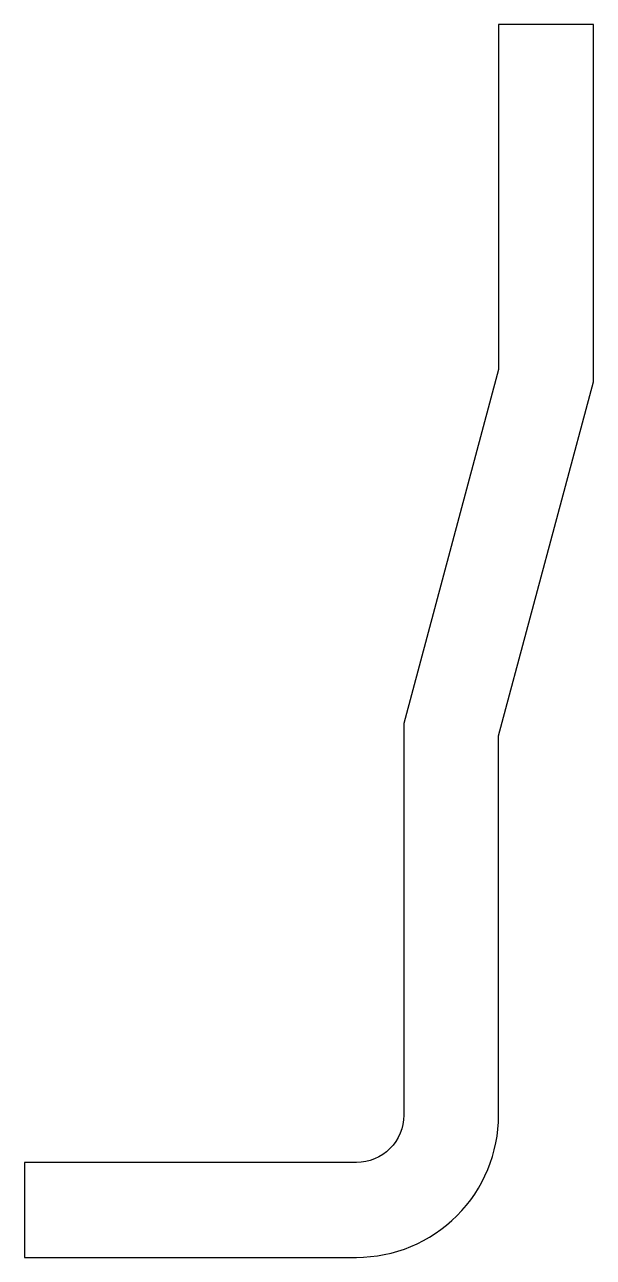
# Model space of a CAD drawing. Extents: x 278.1 to 290.1, y 761.1 to 787.1.
import ezdxf

# ---------------------------------------------------------------- set-up
doc = ezdxf.new("R2010")
doc.units = 0
doc.layers.get('0').update_dxf_attribs({"linetype": 'CONTINUOUS'})

msp = doc.modelspace()

# ---------------------------------------------------------------- linework, layer by layer
at = {"color": 7}
msp.add_lwpolyline([(288.101, 787.072), (288.101, 779.8), (286.101, 772.335), (286.101, 764.072, -0.414214), (285.101, 763.072), (278.101, 763.072), (278.101, 761.072), (285.101, 761.072, 0.414214), (288.101, 764.072), (288.101, 772.072), (290.101, 779.536), (290.101, 787.072)], format="xyb", close=True, dxfattribs=at)

doc.saveas('drawing.dxf')
